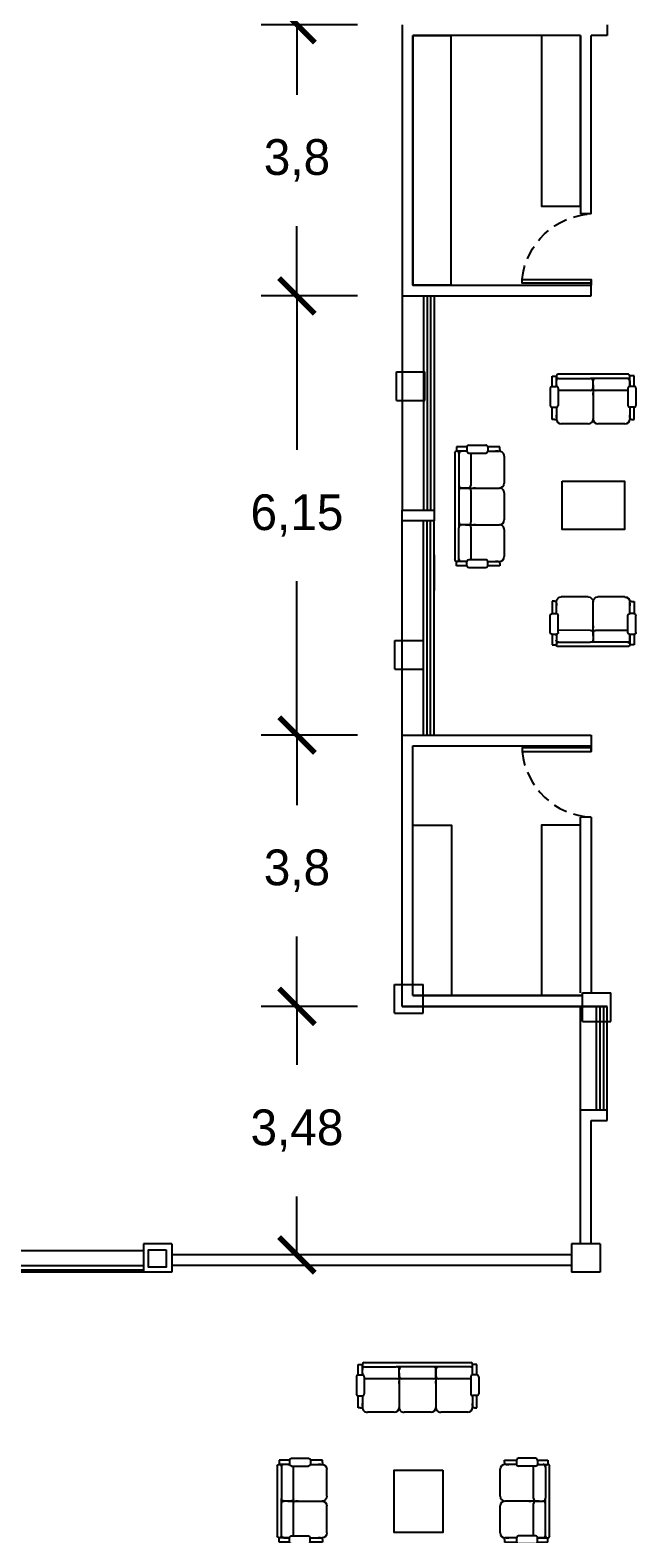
# Model space of a CAD drawing. Header units: millimetres. Extents: x -1615 to -538, y 177 to 397.
# Drawn here: x -1338.12 to -1329.64, y 339.05 to 360.11 of the extents above; entities that cross this region are included whole.
import ezdxf

# ---------------------------------------------------------------- set-up
doc = ezdxf.new("R2010")
doc.units = ezdxf.units.MM
doc.linetypes.add('OCULTA2', pattern=[0.3, 0.2, -0.1])
for name, color, linetype in [('MOB', 7, 'Continuous'), ('MUEB', 251, 'Continuous'), ('MUEBLES', 9, 'Continuous'), ('MUROS', 1, 'Continuous'), ('VENT', 4, 'Continuous'), ('VENTANAS', 4, 'Continuous')]:
    doc.layers.add(name, color=color, linetype=linetype)
doc.styles.get("Standard").update_dxf_attribs({"font": 'stylu.ttf'})
doc.dimstyles.new('ISO-25', dxfattribs={"dimtxt": 0.5, "dimasz": 0.5, "dimexe": 0.5, "dimexo": 0.625, "dimtad": 0, "dimtih": 1, "dimtoh": 1, "dimtxsty": 'Standard', "dimblk": 'ARCHTICK', "dimcen": 2.5, "dimadec": 0, "dimazin": 0, "dimtfac": 1, "dimtmove": 0, "dimatfit": 3, "dimfxl": 0, "dimarcsym": 0})

# ---------------------------------------------------------------- blocks, each defined once
blk = doc.blocks.new('sofa 1')
at = {"layer": 'MOB'}
for p, q in [((1337.945, 50.01), (1337.945, 48.518)), ((1337.969, 50.096), (1337.969, 50.036)), ((1338.115, 50.096), (1337.969, 50.096)), ((1338.038, 50.036), (1337.969, 50.036)), ((1338.005, 50.01), (1338.004, 48.966)), ((1338.004, 50.001), (1338.004, 49.556)), ((1338.115, 50.036), (1338.038, 50.036)), ((1338.115, 50.096), (1338.115, 50.036)), ((1338.141, 50.121), (1338.381, 50.121)), ((1338.141, 50.01), (1338.381, 50.01)), ((1338.17, 50.001), (1338.171, 49.556)), ((1338.578, 50.096), (1338.407, 50.096)), ((1338.407, 50.096), (1338.407, 50.036)), ((1338.407, 50.036), (1338.552, 50.036)), ((1338.407, 50.036), (1338.552, 50.036)), ((1338.552, 50.036), (1338.517, 50.036)), ((1338.552, 50.036), (1338.57, 50.036)), ((1338.578, 50.061), (1338.578, 50.096)), ((1338.578, 50.061), (1338.578, 50.036)), ((1338.638, 49.967), (1338.638, 49.59)), ((1338.038, 49.521), (1338.57, 49.521)), ((1338.137, 49.521), (1338.039, 49.521)), ((1338.094, 49.521), (1338.571, 49.521)), ((1338.236, 49.521), (1338.206, 49.521)), ((1338.171, 49.487), (1338.171, 49.041)), ((1338.639, 49.453), (1338.639, 49.075)), ((1338.005, 48.527), (1338.004, 48.966)), ((1338.137, 49.007), (1338.039, 49.007)), ((1338.094, 49.007), (1338.571, 49.007)), ((1338.171, 48.973), (1338.172, 48.527)), ((1338.236, 49.007), (1338.206, 49.007)), ((1338.639, 48.938), (1338.639, 48.561)), ((1337.97, 48.432), (1337.97, 48.492)), ((1337.97, 48.492), (1337.978, 48.492)), ((1338.116, 48.492), (1337.97, 48.492)), ((1338.113, 48.492), (1338.03, 48.492)), ((1338.116, 48.492), (1338.039, 48.492)), ((1338.094, 48.492), (1338.116, 48.492)), ((1338.116, 48.432), (1338.116, 48.492)), ((1338.142, 48.518), (1338.382, 48.518)), ((1338.408, 48.432), (1338.408, 48.492)), ((1338.408, 48.492), (1338.553, 48.492)), ((1338.408, 48.492), (1338.511, 48.492)), ((1338.481, 48.492), (1338.571, 48.492)), ((1338.481, 48.492), (1338.571, 48.492)), ((1338.553, 48.492), (1338.518, 48.492)), ((1338.553, 48.492), (1338.571, 48.492)), ((1338.579, 48.467), (1338.579, 48.493)), ((1338.579, 48.467), (1338.579, 48.432)), ((1338.116, 48.432), (1337.97, 48.432)), ((1338.142, 48.407), (1338.382, 48.407)), ((1338.579, 48.432), (1338.408, 48.432))]:
    blk.add_line(p, q, dxfattribs=at)
for centre, radius, start, end in [((1337.97, 50.01), 0.0257, 90.0062, 180.0062), ((1337.979, 50.01), 0.0257, 0.0062, 90.0062), ((1338.038, 50.001), 0.0343, 90.0062, 180.0062), ((1338.141, 50.096), 0.0257, 90.0062, 180.0062), ((1338.141, 50.036), 0.0257, 180.0062, 270.0062), ((1338.381, 50.096), 0.0257, 0.0062, 90.0062), ((1338.381, 50.036), 0.0257, 270.0062, 0.0062), ((1338.57, 49.967), 0.0686, 0.0062, 90.0062), ((1338.038, 49.556), 0.0343, 180.0062, 270.0062), ((1338.039, 49.487), 0.0343, 90.0062, 180.0062), ((1338.136, 49.556), 0.0343, 270.0062, 0.0062), ((1338.137, 49.487), 0.0343, 0.0062, 90.0062), ((1338.57, 49.59), 0.0686, 270.0062, 0.0062), ((1338.571, 49.453), 0.0686, 0.0062, 90.0062), ((1338.571, 49.453), 0.0686, 0.0062, 90.0062), ((1338.039, 49.041), 0.0343, 180.0062, 270.0062), ((1338.039, 48.973), 0.0343, 90.0062, 180.0062), ((1338.137, 49.041), 0.0343, 270.0062, 0.0062), ((1338.137, 48.973), 0.0343, 0.0062, 90.0062), ((1338.571, 49.075), 0.0686, 270.0062, 0.0062), ((1338.571, 48.938), 0.0686, 0.0062, 90.0062), ((1338.571, 48.938), 0.0686, 0.0062, 90.0062), ((1337.97, 48.518), 0.0257, 180.0062, 270.0062), ((1337.978, 48.518), 0.0257, 270.0062, 0.0062), ((1338.039, 48.527), 0.0343, 180.0062, 270.0062), ((1338.142, 48.492), 0.0257, 90.0062, 180.0062), ((1338.137, 48.527), 0.0343, 345.5287, 0.0062), ((1338.382, 48.492), 0.0257, 0.0062, 90.0062), ((1338.571, 48.561), 0.0686, 270.0062, 0.0062), ((1338.142, 48.432), 0.0257, 180.0062, 270.0062), ((1338.382, 48.432), 0.0257, 270.0062, 0.0062)]:
    blk.add_arc(centre, radius, start, end, dxfattribs=at)
blk = doc.blocks.new('sofa2')
at = {"layer": 'MOB'}
for p, q in [((1340.948, 50.155), (1340.708, 50.155)), ((1340.451, 49.623), (1340.451, 50)), ((1340.511, 50.095), (1340.511, 50.129)), ((1340.511, 50.129), (1340.682, 50.129)), ((1340.511, 50.095), (1340.511, 50.069)), ((1340.537, 50.069), (1340.519, 50.069)), ((1340.609, 50.069), (1340.519, 50.069)), ((1340.609, 50.069), (1340.519, 50.069)), ((1340.682, 50.069), (1340.537, 50.069)), ((1340.537, 50.069), (1340.572, 50.069)), ((1340.682, 50.069), (1340.579, 50.069)), ((1340.682, 50.129), (1340.682, 50.069)), ((1340.948, 50.043), (1340.708, 50.043)), ((1340.919, 49.589), (1340.918, 50.035)), ((1340.974, 50.129), (1340.974, 50.069)), ((1340.974, 50.129), (1341.12, 50.129)), ((1340.974, 50.069), (1341.051, 50.069)), ((1340.974, 50.069), (1341.12, 50.069)), ((1340.996, 50.069), (1340.974, 50.069)), ((1340.977, 50.069), (1341.06, 50.069)), ((1341.085, 50.035), (1341.086, 49.595)), ((1341.12, 50.069), (1341.112, 50.069)), ((1341.12, 50.129), (1341.12, 50.069)), ((1341.145, 49.066), (1341.145, 50.043)), ((1340.996, 49.555), (1340.519, 49.555)), ((1340.854, 49.555), (1340.884, 49.555)), ((1340.919, 49.074), (1340.919, 49.52)), ((1340.953, 49.555), (1341.051, 49.555)), ((1341.085, 49.066), (1341.085, 49.589)), ((1340.451, 49.109), (1340.451, 49.486)), ((1340.512, 49.014), (1340.512, 49.04)), ((1340.512, 49.014), (1340.512, 48.98)), ((1340.512, 48.98), (1340.683, 48.98)), ((1340.683, 49.04), (1340.519, 49.04)), ((1340.683, 49.04), (1340.52, 49.04)), ((1340.538, 49.04), (1340.52, 49.04)), ((1340.683, 49.04), (1340.538, 49.04)), ((1340.538, 49.04), (1340.573, 49.04)), ((1340.683, 49.04), (1340.538, 49.04)), ((1340.683, 48.98), (1340.683, 49.04)), ((1340.949, 49.066), (1340.709, 49.066)), ((1340.949, 48.954), (1340.709, 48.954)), ((1341.052, 49.04), (1340.975, 49.04)), ((1340.975, 48.98), (1340.975, 49.04)), ((1340.975, 49.04), (1341.052, 49.04)), ((1340.996, 49.04), (1340.975, 49.04)), ((1340.975, 49.04), (1341.051, 49.04)), ((1340.975, 48.98), (1341.121, 48.98)), ((1341.052, 49.04), (1341.121, 49.04)), ((1341.121, 48.98), (1341.121, 49.04))]:
    blk.add_line(p, q, dxfattribs=at)
for centre, radius, start, end in [((1340.708, 50.129), 0.0257, 90.0062, 180.0062), ((1340.948, 50.129), 0.0257, 0.0062, 90.0062), ((1340.519, 50), 0.0686, 90.0062, 180.0062), ((1340.708, 50.069), 0.0257, 180.0062, 270.0062), ((1340.953, 50.035), 0.0343, 165.5287, 180.0062), ((1340.948, 50.069), 0.0257, 270.0062, 0.0062), ((1341.051, 50.035), 0.0343, 0.0062, 90.0062), ((1341.112, 50.043), 0.0257, 90.0062, 180.0062), ((1341.12, 50.043), 0.0257, 0.0062, 90.0062), ((1340.519, 49.623), 0.0686, 180.0062, 270.0062), ((1340.519, 49.623), 0.0686, 180.0062, 270.0062), ((1340.519, 49.486), 0.0686, 90.0062, 180.0062), ((1340.953, 49.589), 0.0343, 180.0062, 270.0062), ((1340.953, 49.52), 0.0343, 90.0062, 180.0062), ((1341.051, 49.589), 0.0343, 270.0062, 0.0062), ((1341.051, 49.52), 0.0343, 0.0062, 90.0062), ((1340.519, 49.109), 0.0686, 180.0062, 270.0062), ((1340.519, 49.109), 0.0686, 180.0062, 270.0062), ((1340.52, 49.109), 0.0686, 180.0062, 270.0062), ((1340.709, 49.04), 0.0257, 90.0062, 180.0062), ((1340.709, 48.98), 0.0257, 180.0062, 270.0062), ((1340.953, 49.074), 0.0343, 180.0062, 194.4837), ((1340.949, 49.04), 0.0257, 0.0062, 90.0062), ((1340.949, 48.98), 0.0257, 270.0062, 0.0062), ((1341.051, 49.074), 0.0343, 270.0062, 0.0062), ((1341.052, 49.074), 0.0343, 270.0062, 0.0062), ((1341.111, 49.066), 0.0257, 180.0062, 270.0062), ((1341.12, 49.066), 0.0257, 270.0062, 0.0062)]:
    blk.add_arc(centre, radius, start, end, dxfattribs=at)
blk = doc.blocks.new('A$C31F15ED4')
at = {"layer": 'VENT'}
blk.add_line((0, 0.03), (0, 0), dxfattribs=at)
blk.add_lwpolyline([(0, 0.03), (0.97, 0.03), (0.97, 0.08), (0, 0.08)], close=True, dxfattribs=at)
at = {"layer": 'VENT', "linetype": 'OCULTA2'}
blk.add_arc((-0.051, -0.025), 1.026, 5.8587, 87.1721, dxfattribs=at)
blk = doc.blocks.new('_ArchTick')
at = {"color": 0, "linetype": 'ByBlock', "const_width": 0.15}
blk.add_lwpolyline([(-0.5, -0.5), (0.5, 0.5)], dxfattribs=at)
blk = doc.blocks.new('*D216')
at = {"color": 0, "lineweight": -2}
for p, q in [((-1333.536, 360.185), (-1334.884, 360.185)), ((-1334.384, 360.185), (-1334.384, 359.205)), ((-1334.384, 356.385), (-1334.384, 357.365)), ((-1333.536, 356.385), (-1334.884, 356.385))]:
    blk.add_line(p, q, dxfattribs=at)
at = {"layer": 'Defpoints', "color": 0}
for p in [(-1332.911, 360.185), (-1334.384, 356.385), (-1332.911, 356.385)]:
    blk.add_point(p, dxfattribs=at)
at = {"color": 0, "lineweight": -2, "xscale": 0.5, "yscale": 0.5, "zscale": 0.5}
for p, rotation in [((-1334.384, 360.185), 90), ((-1334.384, 356.385), 270)]:
    blk.add_blockref('_ArchTick', p, dxfattribs=dict(at, rotation=rotation))
at = {"color": 0, "insert": (-1334.384, 358.285), "char_height": 0.5, "attachment_point": 5}
blk.add_mtext('3,8', dxfattribs=at)
blk = doc.blocks.new('*D217')
at = {"color": 0, "lineweight": -2}
for p, q in [((-1333.536, 356.385), (-1334.884, 356.385)), ((-1334.384, 356.385), (-1334.384, 354.23)), ((-1334.384, 350.235), (-1334.384, 352.39)), ((-1333.536, 350.235), (-1334.884, 350.235))]:
    blk.add_line(p, q, dxfattribs=at)
at = {"layer": 'Defpoints', "color": 0}
for p in [(-1332.911, 356.385), (-1334.384, 350.235), (-1332.911, 350.235)]:
    blk.add_point(p, dxfattribs=at)
at = {"color": 0, "lineweight": -2, "xscale": 0.5, "yscale": 0.5, "zscale": 0.5}
for p, rotation in [((-1334.384, 356.385), 90), ((-1334.384, 350.235), 270)]:
    blk.add_blockref('_ArchTick', p, dxfattribs=dict(at, rotation=rotation))
at = {"color": 0, "insert": (-1334.384, 353.31), "char_height": 0.5, "attachment_point": 5}
blk.add_mtext('6,15', dxfattribs=at)
blk = doc.blocks.new('*D218')
at = {"color": 0, "lineweight": -2}
for p, q in [((-1333.536, 350.235), (-1334.884, 350.235)), ((-1334.384, 350.235), (-1334.384, 349.255)), ((-1334.384, 346.435), (-1334.384, 347.415)), ((-1333.536, 346.435), (-1334.884, 346.435))]:
    blk.add_line(p, q, dxfattribs=at)
at = {"layer": 'Defpoints', "color": 0}
for p in [(-1332.911, 350.235), (-1334.384, 346.435), (-1332.911, 346.435)]:
    blk.add_point(p, dxfattribs=at)
at = {"color": 0, "lineweight": -2, "xscale": 0.5, "yscale": 0.5, "zscale": 0.5}
for p, rotation in [((-1334.384, 350.235), 90), ((-1334.384, 346.435), 270)]:
    blk.add_blockref('_ArchTick', p, dxfattribs=dict(at, rotation=rotation))
at = {"color": 0, "insert": (-1334.384, 348.335), "char_height": 0.5, "attachment_point": 5}
blk.add_mtext('3,8', dxfattribs=at)
blk = doc.blocks.new('*D219')
at = {"color": 0, "lineweight": -2}
for p, q in [((-1333.536, 346.435), (-1334.884, 346.435)), ((-1334.384, 346.435), (-1334.384, 345.614)), ((-1334.384, 342.954), (-1334.384, 343.774)), ((-1333.961, 342.954), (-1334.884, 342.954))]:
    blk.add_line(p, q, dxfattribs=at)
at = {"layer": 'Defpoints', "color": 0}
for p in [(-1332.911, 346.435), (-1334.384, 342.954), (-1333.336, 342.954)]:
    blk.add_point(p, dxfattribs=at)
at = {"color": 0, "lineweight": -2, "xscale": 0.5, "yscale": 0.5, "zscale": 0.5}
for p, rotation in [((-1334.384, 346.435), 90), ((-1334.384, 342.954), 270)]:
    blk.add_blockref('_ArchTick', p, dxfattribs=dict(at, rotation=rotation))
at = {"color": 0, "insert": (-1334.384, 344.694), "char_height": 0.5, "attachment_point": 5}
blk.add_mtext('3,48', dxfattribs=at)

msp = doc.modelspace()

# ---------------------------------------------------------------- linework, layer by layer
for points in [[(-1332.761, 360.035), (-1332.23, 360.035), (-1332.23, 356.535), (-1332.761, 356.535)], [(-1330.411, 360.035), (-1330.96, 360.035), (-1330.96, 357.645), (-1330.411, 357.645)]]:
    msp.add_lwpolyline(points, close=True)
at = {"layer": 'MOB'}
for points in [[(-1330.669, 353.793), (-1329.795, 353.793), (-1329.795, 353.114), (-1330.669, 353.114)], [(-1332.34, 339.939), (-1332.34, 339.065), (-1333.02, 339.065), (-1333.02, 339.939)]]:
    msp.add_lwpolyline(points, close=True, dxfattribs=at)
at = {"layer": 'MUEB'}
msp.add_line((-1332.458, 352.26), (-1332.458, 352.76), dxfattribs=at)
at = {"layer": 'MUEBLES'}
for points in [[(-1332.762, 348.971), (-1332.217, 348.971), (-1332.217, 346.585), (-1332.762, 346.585)], [(-1330.412, 348.971), (-1330.957, 348.971), (-1330.957, 346.585), (-1330.412, 346.585)]]:
    msp.add_lwpolyline(points, dxfattribs=at)
at = {"layer": 'MUROS'}
for p, q in [((-1332.911, 360.185), (-1332.911, 356.385)), ((-1330.411, 360.035), (-1332.761, 360.035)), ((-1332.761, 360.035), (-1332.761, 356.535)), ((-1330.411, 360.035), (-1330.411, 357.535)), ((-1330.036, 360.035), (-1330.261, 360.035)), ((-1330.261, 357.535), (-1330.261, 360.035)), ((-1330.036, 360.185), (-1330.036, 360.035)), ((-1330.261, 357.535), (-1330.411, 357.535)), ((-1332.761, 356.535), (-1332.461, 356.535)), ((-1332.761, 356.535), (-1330.261, 356.535)), ((-1330.261, 356.385), (-1330.261, 356.615)), ((-1332.911, 356.385), (-1332.461, 356.385)), ((-1332.911, 356.385), (-1330.261, 356.385)), ((-1332.991, 355.321), (-1332.591, 355.321)), ((-1332.991, 354.921), (-1332.991, 355.321)), ((-1332.591, 354.921), (-1332.591, 355.321)), ((-1332.991, 354.921), (-1332.591, 354.921)), ((-1333.013, 351.56), (-1332.613, 351.56)), ((-1333.013, 351.16), (-1333.013, 351.56)), ((-1332.613, 351.16), (-1332.613, 351.56)), ((-1333.013, 351.16), (-1332.613, 351.16)), ((-1332.911, 346.435), (-1332.911, 350.585)), ((-1332.911, 346.435), (-1332.911, 350.235)), ((-1332.911, 350.235), (-1330.261, 350.235)), ((-1330.261, 350.235), (-1330.261, 350.005)), ((-1332.761, 346.585), (-1332.761, 350.085)), ((-1332.761, 350.085), (-1330.261, 350.085)), ((-1332.761, 346.585), (-1332.761, 350.085)), ((-1330.411, 346.625), (-1330.411, 349.085)), ((-1330.261, 349.085), (-1330.411, 349.085)), ((-1330.261, 349.085), (-1330.261, 346.625)), ((-1333.016, 346.741), (-1332.616, 346.741)), ((-1333.016, 346.341), (-1333.016, 346.741)), ((-1332.616, 346.341), (-1332.616, 346.741)), ((-1330.386, 346.585), (-1332.761, 346.585)), ((-1332.761, 346.585), (-1330.386, 346.585)), ((-1330.386, 346.585), (-1332.761, 346.585)), ((-1330.386, 346.625), (-1329.986, 346.625)), ((-1330.386, 346.225), (-1330.386, 346.625)), ((-1329.986, 346.225), (-1329.986, 346.625)), ((-1333.016, 346.341), (-1332.616, 346.341)), ((-1330.036, 346.435), (-1332.911, 346.435)), ((-1332.911, 346.435), (-1330.036, 346.435)), ((-1330.386, 346.225), (-1329.986, 346.225)), ((-1330.411, 343.11), (-1330.411, 344.985)), ((-1330.411, 344.985), (-1330.036, 344.985)), ((-1330.261, 343.11), (-1330.261, 344.835)), ((-1330.261, 344.835), (-1330.036, 344.835)), ((-1330.036, 344.835), (-1330.036, 344.985)), ((-1336.536, 343.11), (-1336.536, 342.71)), ((-1336.136, 343.11), (-1336.536, 343.11)), ((-1336.136, 343.11), (-1336.136, 342.71)), ((-1330.536, 342.954), (-1336.136, 342.954)), ((-1330.536, 343.11), (-1330.536, 342.71)), ((-1330.136, 343.11), (-1330.536, 343.11)), ((-1330.136, 343.11), (-1330.136, 342.71)), ((-1330.536, 342.804), (-1336.136, 342.804)), ((-1336.136, 342.71), (-1336.536, 342.71)), ((-1330.136, 342.71), (-1330.536, 342.71))]:
    msp.add_line(p, q, dxfattribs=at)
for points in [[(-1332.911, 353.385), (-1332.461, 353.385), (-1332.461, 353.235), (-1332.911, 353.235)], [(-1336.217, 343.026), (-1336.217, 342.781), (-1336.464, 342.781), (-1336.464, 343.026)]]:
    msp.add_lwpolyline(points, close=True, dxfattribs=at)
at = {"layer": 'VENTANAS'}
for p, q in [((-1332.911, 356.385), (-1332.911, 353.385)), ((-1332.611, 356.385), (-1332.611, 353.385)), ((-1332.561, 356.385), (-1332.561, 353.385)), ((-1332.511, 356.385), (-1332.511, 353.385)), ((-1332.461, 356.385), (-1332.461, 353.385)), ((-1332.911, 350.235), (-1332.911, 353.235)), ((-1332.611, 350.235), (-1332.611, 353.235)), ((-1332.561, 350.235), (-1332.561, 353.235)), ((-1332.511, 350.235), (-1332.511, 353.235)), ((-1332.461, 350.235), (-1332.461, 353.235)), ((-1330.411, 344.985), (-1330.411, 346.435)), ((-1330.186, 344.985), (-1330.186, 346.435)), ((-1330.136, 344.985), (-1330.136, 346.435)), ((-1330.086, 344.985), (-1330.086, 346.435)), ((-1330.036, 344.985), (-1330.036, 346.435)), ((-1336.536, 343.01), (-1339.136, 343.01)), ((-1336.536, 342.8), (-1339.136, 342.8)), ((-1336.536, 342.74), (-1339.136, 342.74)), ((-1336.536, 342.71), (-1339.136, 342.71))]:
    msp.add_line(p, q, dxfattribs=at)

# ---------------------------------------------------------------- block references
at = {"xscale": -1}
msp.add_blockref('A$C31F15ED4', (-1330.261, 356.535), dxfattribs=at)
at = {"rotation": 180}
msp.add_blockref('A$C31F15ED4', (-1330.261, 350.085), dxfattribs=at)
at = {"layer": 'MOB'}
for name, p, rotation in [('sofa2', (-1280.681, -985.856), 90), ('sofa 1', (-1381.959, 1679.389), 270)]:
    msp.add_blockref(name, p, dxfattribs=dict(at, rotation=rotation))
for name, p in [('sofa 1', (-2670.119, 304.174)), ('sofa2', (-2671.989, 289.951))]:
    msp.add_blockref(name, p, dxfattribs=at)
at = {"layer": 'MOB', "xscale": -1, "rotation": 90}
msp.add_blockref('sofa2', (-1280.681, 1692.62), dxfattribs=at)
at = {"layer": 'MOB', "xscale": -1}
msp.add_blockref('sofa2', (6.486, 289.951), dxfattribs=at)

# ---------------------------------------------------------------- dimensions: what is measured, and where the dimension line sits
dim = msp.add_linear_dim(base=(-1334.384, 356.385), p1=(-1332.911, 360.185), p2=(-1332.911, 356.385), angle=90, dimstyle='ISO-25')
dim.commit()
dim.dimension.update_dxf_attribs({"geometry": '*D216', "text_midpoint": (-1334.384, 358.285)})
for base, p1, p2, picture, middle in [((-1334.384, 350.235), (-1332.911, 356.385), (-1332.911, 350.235), '*D217', (-1334.384, 353.31)), ((-1334.384, 346.435), (-1332.911, 350.235), (-1332.911, 346.435), '*D218', (-1334.384, 348.335)), ((-1334.384, 342.954), (-1332.911, 346.435), (-1333.336, 342.954), '*D219', (-1334.384, 344.694))]:
    dim = msp.add_linear_dim(base=base, p1=p1, p2=p2, angle=90, dimstyle='ISO-25', override={"dimtmove": 1})
    dim.commit()
    dim.dimension.update_dxf_attribs({"geometry": picture, "text_midpoint": middle})

doc.saveas('drawing.dxf')
